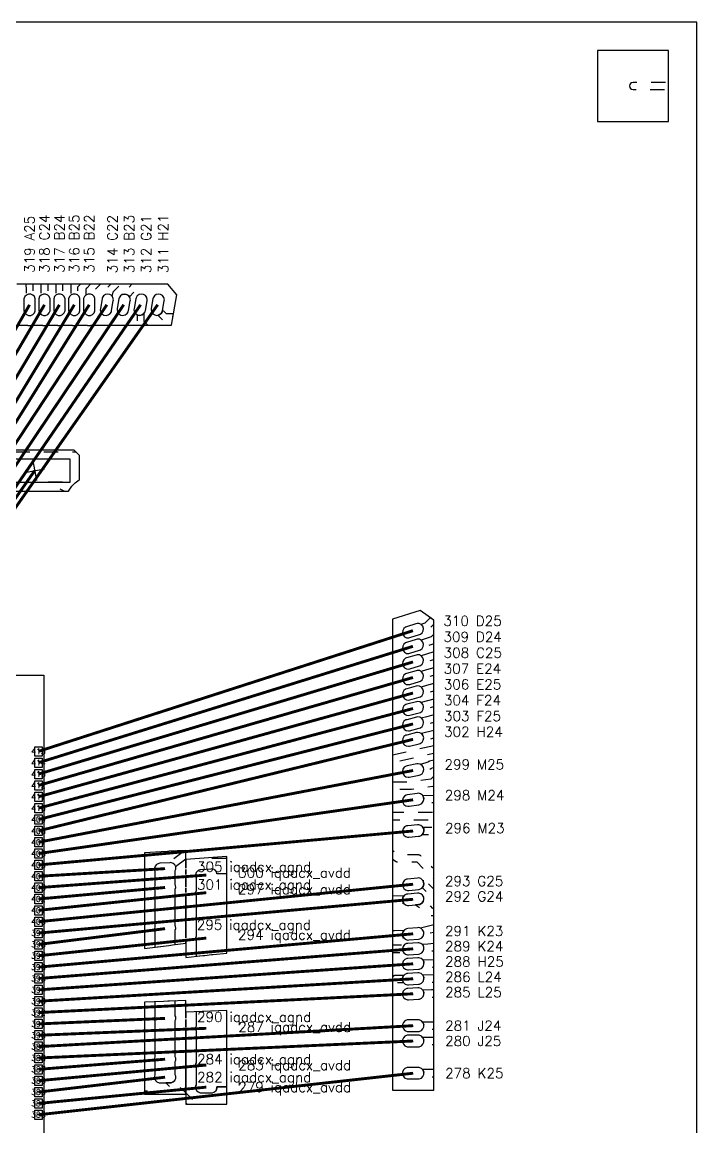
# Model space of a CAD drawing. Extents: x -8.5 to 8.5, y -8.5 to 8.5.
# Drawn here: x 3.75 to 8.5, y 0.72 to 8.5 of the extents above; entities that cross this region are included whole.
import ezdxf
from ezdxf.enums import TextEntityAlignment as Align

# ---------------------------------------------------------------- set-up
doc = ezdxf.new("R2010")
doc.units = 0
doc.header["$MEASUREMENT"] = 0
doc.linetypes.add('DASHED', pattern=[0.03, 0.015, -0.015])
for name, color, linetype in [('COPPER', 40, 'CONTINUOUS'), ('DIE_1', 5, 'CONTINUOUS'), ('DIE_PAD_1', 7, 'CONTINUOUS'), ('DIE_PAD_TEXT_1', 5, 'CONTINUOUS'), ('DIE_TEXT_1', 5, 'CONTINUOUS'), ('FINGER_PAD_1', 7, 'CONTINUOUS'), ('FINGER_TEXT_1', 4, 'CONTINUOUS'), ('RING_7', 3, 'CONTINUOUS'), ('TOPSOLDERMASK', 4, 'CONTINUOUS'), ('WIRE_TIER_1', 3, 'CONTINUOUS'), ('WIRE_TIER_2', 1, 'CONTINUOUS'), ('WIRE_TIER_3', 6, 'CONTINUOUS')]:
    doc.layers.add(name, color=color, linetype=linetype)
doc.styles.add('FONT0', font='romans', dxfattribs={"height": 1})

# ---------------------------------------------------------------- blocks, each defined once
blk = doc.blocks.new('FINGER-100X250OBR_1')
at = {"layer": 'FINGER_PAD_1', "flags": 128}
blk.add_lwpolyline([(0.00795, 0.07499), (-0.00795, 0.07499), (-0.02265, 0.0689), (-0.0339, 0.05765), (-0.03999, 0.04295), (-0.04, 0.035), (-0.04, -0.035), (-0.03999, -0.04295), (-0.0339, -0.05765), (-0.02265, -0.0689), (-0.00795, -0.07499), (0.00795, -0.07499), (0.02265, -0.0689), (0.0339, -0.05765), (0.03999, -0.04295), (0.04, -0.035), (0.04, 0.035), (0.03999, 0.04295), (0.0339, 0.05765), (0.02265, 0.0689)], close=True, dxfattribs=at)
blk = doc.blocks.new('WIRE_TIER_1')
at = {"layer": 'WIRE_TIER_1', "flags": 128}
for points in [[(0.04999, 0.04999), (-0.04999, -0.04998)], [(-0.04998, 0.04999), (0.04997, -0.04999)]]:
    blk.add_lwpolyline(points, dxfattribs=at)

msp = doc.modelspace()

# ---------------------------------------------------------------- linework, layer by layer
at = {"layer": 'COPPER', "linetype": 'DASHED', "ltscale": 2, "flags": 128}
for points in [[(8.05, 8.075), (8.05, 8.07499), (8.04044, 8.07309), (8.03233, 8.06767), (8.02691, 8.05956), (8.02501, 8.05), (8.02691, 8.04044), (8.03233, 8.03233), (8.04044, 8.02691), (8.05, 8.02501), (8.05, 8.025), (8.3, 8.025), (8.3, 8.075)], [(3.81196, 6.65352), (3.78834, 6.65351), (3.78551, 6.65294), (3.77516, 6.65293), (3.77519, 6.61352), (3.7752, 6.61331), (3.77523, 6.57508), (3.77755, 6.57741), (3.79225, 6.58351), (3.80815, 6.58352), (3.82286, 6.57744), (3.8252, 6.5751), (3.82517, 6.61333), (3.82518, 6.61352), (3.82517, 6.61371), (3.82514, 6.65298), (3.81475, 6.65297)], [(3.91701, 6.6536), (3.89339, 6.65359), (3.89058, 6.65303), (3.88022, 6.65302), (3.88027, 6.57516), (3.8826, 6.57749), (3.8973, 6.58359), (3.9132, 6.5836), (3.92791, 6.57752), (3.93025, 6.57519), (3.93019, 6.65306), (3.91978, 6.65305)], [(4.02206, 6.65369), (3.99844, 6.65368), (3.9956, 6.65311), (3.98526, 6.6531), (3.98529, 6.61369), (3.98529, 6.61368), (3.98532, 6.57525), (3.98765, 6.57758), (4.00235, 6.58368), (4.01825, 6.58369), (4.03296, 6.57761), (4.0353, 6.57528), (4.03527, 6.6135), (4.03528, 6.61369), (4.03526, 6.61407), (4.03524, 6.65315), (4.02486, 6.65314)], [(4.12711, 6.65377), (4.10349, 6.65376), (4.10066, 6.6532), (4.09167, 6.65319), (4.09139, 6.65241), (4.0908, 6.65003), (4.09044, 6.64761), (4.09032, 6.64516), (4.09033, 6.64495), (4.09038, 6.57533), (4.0927, 6.57766), (4.1074, 6.58376), (4.1233, 6.58377), (4.13801, 6.57769), (4.14035, 6.57535), (4.14031, 6.63482), (4.15873, 6.65324), (4.1299, 6.65322)], [(4.23216, 6.65385), (4.23011, 6.65385), (4.2029, 6.62664), (4.20279, 6.62654), (4.20114, 6.62472), (4.19968, 6.62275), (4.19842, 6.62065), (4.19737, 6.61843), (4.19654, 6.61612), (4.19595, 6.61374), (4.19559, 6.61132), (4.19547, 6.60887), (4.19546, 6.60887), (4.19546, 6.57545), (4.19775, 6.57774), (4.21245, 6.58384), (4.22835, 6.58385), (4.24306, 6.57777), (4.24546, 6.57538), (4.24546, 6.59854), (4.30028, 6.65336), (4.23493, 6.6533)], [(4.44343, 6.65347), (4.37175, 6.65341), (4.34848, 6.63074), (4.34849, 6.63073), (4.34825, 6.63051), (4.3466, 6.62869), (4.34514, 6.62672), (4.34388, 6.62462), (4.34283, 6.6224), (4.342, 6.62009), (4.34145, 6.61787), (4.34144, 6.61787), (4.33912, 6.60661), (4.33913, 6.60661), (4.33913, 6.6066), (4.33912, 6.6066), (4.33373, 6.58043), (4.33414, 6.58072), (4.34966, 6.58418), (4.36532, 6.58143), (4.37875, 6.57289), (4.38219, 6.56798), (4.38807, 6.59653), (4.38807, 6.59654), (4.38808, 6.59654), (4.38885, 6.60029)], [(4.59272, 6.65391), (4.57778, 6.65357), (4.52167, 6.65353), (4.44575, 6.57761), (4.44564, 6.57751), (4.44399, 6.57569), (4.44253, 6.57372), (4.44234, 6.57341), (4.45292, 6.58082), (4.46844, 6.58428), (4.4841, 6.58153), (4.49753, 6.57299), (4.50341, 6.5646)], [(4.73697, 6.47334), (4.73601, 6.46786), (4.73463, 6.46003), (4.72609, 6.4466), (4.71306, 6.43747), (4.70416, 6.43549), (4.73635, 6.4033), (4.73645, 6.40319), (4.73827, 6.40154), (4.74024, 6.40008), (4.74234, 6.39882), (4.74456, 6.39777), (4.74687, 6.39694), (4.74925, 6.39635), (4.75167, 6.39599), (4.75412, 6.39587), (4.75412, 6.39586), (4.80461, 6.39586), (4.81338, 6.44586), (4.76445, 6.44586)], [(4.60747, 6.44898), (4.60589, 6.4465), (4.59286, 6.43737), (4.57734, 6.43391), (4.56168, 6.43666), (4.55748, 6.43933), (4.55748, 6.37972), (4.5576, 6.37727), (4.55796, 6.37485), (4.55855, 6.37247), (4.55938, 6.37016), (4.56043, 6.36794), (4.56169, 6.36584), (4.56258, 6.36464), (4.56715, 6.36464), (4.56907, 6.3643), (4.58465, 6.36465), (4.63284, 6.36469), (4.60746, 6.39007)], [(4.1136, 5.485), (3.10996, 5.485), (3.11584, 5.47912), (3.11766, 5.47747), (3.11963, 5.47601), (3.12173, 5.47475), (3.12395, 5.4737), (3.12626, 5.47287), (3.12864, 5.47228), (3.13106, 5.47192), (3.13351, 5.4718), (4.12681, 5.47179)], [(4.03173, 5.26), (3.92881, 5.26), (4.04581, 5.195), (4.07544, 5.195), (4.07843, 5.20221), (4.09395, 5.22544)], [(6.62245, 4.30449), (6.58449, 4.26653), (6.55608, 4.25736), (6.55904, 4.25585), (6.56935, 4.24373), (6.57423, 4.22858), (6.57294, 4.21274), (6.57143, 4.2098), (6.60556, 4.22081), (6.60555, 4.22083), (6.60746, 4.22151), (6.60968, 4.22256), (6.61178, 4.22382), (6.61375, 4.22528), (6.61557, 4.22693), (6.64711, 4.25847), (6.64711, 4.28653)], [(6.6471, 4.18768), (6.62803, 4.16861), (6.62152, 4.16659), (6.62152, 4.16658), (6.62151, 4.16658), (6.55668, 4.1464), (6.55959, 4.14487), (6.56977, 4.13264), (6.57449, 4.11745), (6.57303, 4.10161), (6.57147, 4.09865), (6.63636, 4.11885), (6.63636, 4.11886), (6.63637, 4.11886), (6.63637, 4.11885), (6.6471, 4.12219)], [(6.6471, 4.06274), (6.59577, 4.04737), (6.59564, 4.04734), (6.59541, 4.04726), (6.55721, 4.03581), (6.56013, 4.03424), (6.57017, 4.0219), (6.57474, 4.00666), (6.57312, 3.99084), (6.57156, 3.98795), (6.61001, 3.99947), (6.61006, 3.99948), (6.61014, 3.9995), (6.61021, 3.99952), (6.64709, 4.01058)], [(6.64709, 3.95125), (6.59627, 3.93662), (6.59627, 3.93661), (6.59626, 3.9366), (6.59626, 3.93661), (6.59612, 3.93657), (6.59592, 3.93652), (6.59581, 3.93648), (6.55776, 3.92553), (6.56064, 3.92394), (6.57056, 3.9115), (6.57496, 3.89621), (6.57318, 3.88042), (6.57156, 3.87749), (6.61007, 3.88858), (6.61007, 3.88859), (6.61008, 3.88859), (6.61008, 3.88858), (6.64709, 3.89924)], [(6.64708, 3.84025), (6.59678, 3.8263), (6.59679, 3.82628), (6.59677, 3.82627), (6.59677, 3.82629), (6.55826, 3.81561), (6.56116, 3.81397), (6.57096, 3.80143), (6.5752, 3.7861), (6.57326, 3.77032), (6.57163, 3.76744), (6.61012, 3.77812), (6.61011, 3.77814), (6.61012, 3.77815), (6.61013, 3.77812), (6.64708, 3.78837)], [(6.64708, 3.72947), (6.55877, 3.70596), (6.56165, 3.70429), (6.57131, 3.69165), (6.5754, 3.67628), (6.5733, 3.66051), (6.57165, 3.65768), (6.64707, 3.67775)], [(6.64707, 3.619), (6.59779, 3.60643), (6.5978, 3.6064), (6.59779, 3.6064), (6.59778, 3.60642), (6.55929, 3.5966), (6.56214, 3.59491), (6.57167, 3.58217), (6.5756, 3.56675), (6.57334, 3.55102), (6.57165, 3.54817), (6.61013, 3.55799), (6.61012, 3.55802), (6.61013, 3.55802), (6.61014, 3.55799), (6.64707, 3.56741)], [(6.64706, 3.50885), (6.55978, 3.48752), (6.56261, 3.4858), (6.57202, 3.47297), (6.57579, 3.45751), (6.57337, 3.4418), (6.57165, 3.43896), (6.64706, 3.4574)], [(6.64706, 3.40249), (6.35705, 3.33544), (6.35704, 3.28415), (6.64705, 3.3512)], [(6.64705, 3.29983), (6.61679, 3.29283), (6.6168, 3.29281), (6.61516, 3.2924), (6.61285, 3.29157), (6.61063, 3.29052), (6.60853, 3.28926), (6.60656, 3.2878), (6.6051, 3.28648), (6.55401, 3.27057), (6.56484, 3.26322), (6.57358, 3.24993), (6.57657, 3.23431), (6.57457, 3.22464), (6.62552, 3.2405), (6.62563, 3.24053), (6.62578, 3.24058), (6.6258, 3.24059), (6.62794, 3.24136), (6.63016, 3.24241), (6.63226, 3.24367), (6.63423, 3.24513), (6.63487, 3.24571), (6.64705, 3.24853)], [(6.64704, 3.18701), (6.6261, 3.16606), (6.48407, 3.14645), (6.35704, 3.14644), (6.35703, 3.09646), (6.48573, 3.09645), (6.48573, 3.09646), (6.48818, 3.09658), (6.48914, 3.09672), (6.48914, 3.0967), (6.64122, 3.11769), (6.64122, 3.11772), (6.64269, 3.11794), (6.64507, 3.11853), (6.64704, 3.11924)], [(6.64703, 3.05247), (6.56934, 3.04942), (6.57476, 3.04028), (6.57702, 3.02454), (6.57309, 3.00912), (6.56569, 2.99924), (6.64703, 3.00244)], [(6.35702, 2.93161), (6.35701, 2.88161), (6.64702, 2.88162), (6.64703, 2.9316)], [(6.5706, 2.82653), (6.57584, 2.81654), (6.57727, 2.8007), (6.57254, 2.78551), (6.56509, 2.77657), (6.6469, 2.77621), (6.64702, 2.77609), (6.64702, 2.80021), (6.64733, 2.80318), (6.64702, 2.80665), (6.64702, 2.82619)], [(4.89818, 2.66114), (4.89818, 2.66113), (4.89573, 2.66101), (4.89331, 2.66065), (4.89093, 2.66006), (4.88862, 2.65923), (4.8864, 2.65818), (4.8843, 2.65692), (4.88288, 2.65587), (4.88287, 2.65589), (4.78284, 2.57837), (4.78747, 2.57865), (4.79541, 2.57912), (4.81045, 2.57393), (4.82235, 2.56337), (4.82858, 2.55057), (4.89988, 2.60584), (4.89988, 2.66114)], [(6.357, 2.66303), (6.357, 2.60344), (6.381, 2.58785), (6.38101, 2.58786), (6.38283, 2.58677), (6.38505, 2.58572), (6.38736, 2.58489), (6.38974, 2.5843), (6.39216, 2.58394), (6.39461, 2.58382), (6.52679, 2.58381), (6.63942, 2.47117), (6.63943, 2.47116), (6.64699, 2.4636), (6.647, 2.53427), (6.55489, 2.62637), (6.55479, 2.62648), (6.55297, 2.62813), (6.551, 2.62959), (6.5489, 2.63085), (6.54668, 2.6319), (6.54437, 2.63273), (6.54199, 2.63332), (6.53957, 2.63368), (6.53712, 2.6338), (6.53712, 2.63381), (6.402, 2.6338)], [(5.1898, 2.62262), (5.03688, 2.61114), (5.1898, 2.61115)], [(6.57778, 2.45171), (6.57049, 2.45171), (6.57566, 2.44207), (6.57724, 2.42625), (6.57264, 2.41102), (6.56502, 2.40171), (6.56745, 2.40171), (6.60499, 2.36417), (6.6051, 2.36407), (6.64728, 2.32187), (6.64731, 2.32217), (6.64699, 2.32575), (6.64699, 2.39284), (6.64043, 2.3994), (6.64033, 2.39951), (6.59555, 2.44427), (6.59545, 2.44438), (6.59363, 2.44603), (6.59166, 2.44749), (6.58956, 2.44875), (6.58734, 2.4498), (6.58503, 2.45063), (6.58265, 2.45122), (6.58023, 2.45158), (6.57778, 2.4517)], [(6.43703, 2.34426), (6.35698, 2.34223), (6.35698, 2.32532), (6.35637, 2.31961), (6.35698, 2.31289), (6.35698, 2.29223), (6.43419, 2.29418), (6.42787, 2.30622), (6.42644, 2.32206), (6.43118, 2.33725)], [(6.57307, 2.30637), (6.5725, 2.30453), (6.56231, 2.29232), (6.54822, 2.28493), (6.54029, 2.28421), (6.51715, 2.28212), (6.58901, 2.23787), (6.61276, 2.21413), (6.61278, 2.2141), (6.62089, 2.20868), (6.63045, 2.20678), (6.63045, 2.20677), (6.64698, 2.20677), (6.64698, 2.25677), (6.64078, 2.25677), (6.6223, 2.27526), (6.61748, 2.27848), (6.61772, 2.27887)], [(6.64698, 2.14157), (6.55405, 2.11714), (6.55625, 2.11645), (6.56845, 2.10624), (6.57582, 2.09214), (6.57723, 2.0763), (6.57561, 2.07114), (6.64697, 2.0899)], [(6.43705, 2.10103), (6.37139, 2.09947), (6.35696, 2.09947), (6.35696, 2.08206), (6.35636, 2.07648), (6.35696, 2.06973), (6.35696, 2.04949), (6.37197, 2.04949), (6.37256, 2.04952), (6.37256, 2.04949), (6.43414, 2.05096), (6.42784, 2.06302), (6.42643, 2.07886), (6.4312, 2.09404)], [(6.35696, 1.99686), (6.35696, 1.97705), (6.35638, 1.97215), (6.35696, 1.9649), (6.35696, 1.94686), (6.4334, 1.94687), (6.42772, 1.95801), (6.42647, 1.97386), (6.43138, 1.98899), (6.43808, 1.99685)], [(6.64696, 2.00843), (6.60469, 2.00508), (6.60471, 2.00477), (6.6047, 2.00476), (6.60468, 2.00507), (6.56624, 2.00203), (6.56875, 1.99989), (6.57598, 1.98571), (6.57723, 1.96986), (6.57232, 1.95473), (6.57016, 1.95219), (6.60861, 1.95524), (6.60859, 1.95555), (6.6086, 1.95556), (6.60862, 1.95524), (6.64696, 1.95828), (6.64696, 1.96853), (6.64732, 1.97157), (6.64696, 1.97606)], [(6.64696, 1.89393), (6.5696, 1.89249), (6.57613, 1.87936), (6.57724, 1.86349), (6.57218, 1.84841), (6.567, 1.84245), (6.64696, 1.84394), (6.64696, 1.86153), (6.64733, 1.86446), (6.64696, 1.86986)], [(6.43658, 1.78459), (6.37573, 1.78362), (6.37573, 1.7836), (6.37367, 1.7835), (6.37125, 1.78314), (6.36887, 1.78255), (6.36656, 1.78172), (6.36434, 1.78067), (6.36224, 1.77941), (6.36027, 1.77795), (6.35845, 1.7763), (6.35835, 1.77619), (6.35694, 1.77478), (6.35694, 1.76746), (6.35644, 1.76381), (6.35694, 1.75542), (6.35694, 1.70412), (6.38662, 1.7338), (6.43414, 1.73457), (6.42749, 1.74824), (6.42654, 1.76411), (6.43175, 1.77915)], [(6.64695, 1.78798), (6.56962, 1.78674), (6.57627, 1.77306), (6.57722, 1.75719), (6.57201, 1.74215), (6.56718, 1.7367), (6.64695, 1.73799), (6.64695, 1.7548), (6.64732, 1.75749), (6.64695, 1.76368)], [(6.64694, 1.68187), (6.63185, 1.68187), (6.63152, 1.68185), (6.63152, 1.68187), (6.56965, 1.68104), (6.5764, 1.66681), (6.57719, 1.65093), (6.57184, 1.63594), (6.56739, 1.63102), (6.63217, 1.63189), (6.64694, 1.63189), (6.64694, 1.64822), (6.64729, 1.65057), (6.64694, 1.6575)], [(6.64693, 1.45548), (6.56848, 1.45548), (6.57082, 1.45314), (6.57691, 1.43844), (6.57691, 1.42254), (6.57082, 1.40784), (6.56848, 1.4055), (6.64693, 1.4055)], [(6.64692, 1.34749), (6.56848, 1.34749), (6.57082, 1.34515), (6.57691, 1.33045), (6.57691, 1.31455), (6.57082, 1.29985), (6.56848, 1.29751), (6.64692, 1.29751)], [(6.64691, 1.12058), (6.56846, 1.12058), (6.5708, 1.11824), (6.57689, 1.10354), (6.57689, 1.08764), (6.5708, 1.07294), (6.56846, 1.0706), (6.64691, 1.0706)], [(4.81844, 1.03946), (4.81265, 1.03367), (4.79795, 1.02758), (4.79, 1.02757), (4.75966, 1.02757), (4.83966, 0.94757), (4.9, 0.94757), (4.9, 0.95791)], [(4.61, 0.96863), (4.61, 0.94757), (4.70742, 0.94757), (4.68444, 0.96293), (4.65574, 0.96863)], [(4.9, 0.9579), (4.9, 0.88724), (4.90967, 0.87757), (4.98033, 0.87757)], [(5.19, 1), (5.11999, 1), (5.11999, 0.98962), (5.1139, 0.97492), (5.11155, 0.97257), (5.19, 0.97257)]]:
    msp.add_lwpolyline(points, close=True, dxfattribs=at)
at = {"layer": 'DIE_1', "flags": 128}
msp.add_lwpolyline([(-3.9, -3.9), (-3.9, 3.9), (3.9, 3.9), (3.9, -3.9)], close=True, dxfattribs=at)
at = {"layer": 'DIE_PAD_1', "flags": 128}
for points in [[(3.83625, 3.3297), (3.83625, 3.3957), (3.88925, 3.3957), (3.88925, 3.3297)], [(3.83625, 3.2497), (3.83625, 3.3157), (3.88925, 3.3157), (3.88925, 3.2497)], [(3.83625, 3.1697), (3.83625, 3.2357), (3.88925, 3.2357), (3.88925, 3.1697)], [(3.83625, 3.0897), (3.83625, 3.1557), (3.88925, 3.1557), (3.88925, 3.0897)], [(3.83625, 3.0097), (3.83625, 3.0757), (3.88925, 3.0757), (3.88925, 3.0097)], [(3.83625, 2.9297), (3.83625, 2.9957), (3.88925, 2.9957), (3.88925, 2.9297)], [(3.83625, 2.8497), (3.83625, 2.9157), (3.88925, 2.9157), (3.88925, 2.8497)], [(3.83625, 2.7697), (3.83625, 2.8357), (3.88925, 2.8357), (3.88925, 2.7697)], [(3.83625, 2.6897), (3.83625, 2.7557), (3.88925, 2.7557), (3.88925, 2.6897)], [(3.83625, 2.6097), (3.83625, 2.6757), (3.88925, 2.6757), (3.88925, 2.6097)], [(3.83625, 2.5297), (3.83625, 2.5957), (3.88925, 2.5957), (3.88925, 2.5297)], [(3.83625, 2.4497), (3.83625, 2.5157), (3.88925, 2.5157), (3.88925, 2.4497)], [(3.83625, 2.3697), (3.83625, 2.4357), (3.88925, 2.4357), (3.88925, 2.3697)], [(3.83625, 2.2897), (3.83625, 2.3557), (3.88925, 2.3557), (3.88925, 2.2897)], [(3.83625, 2.2097), (3.83625, 2.2757), (3.88925, 2.2757), (3.88925, 2.2097)], [(3.83625, 2.1297), (3.83625, 2.1957), (3.88925, 2.1957), (3.88925, 2.1297)], [(3.83625, 2.0497), (3.83625, 2.1157), (3.88925, 2.1157), (3.88925, 2.0497)], [(3.83625, 1.9697), (3.83625, 2.0357), (3.88925, 2.0357), (3.88925, 1.9697)], [(3.83625, 1.8897), (3.83625, 1.9557), (3.88925, 1.9557), (3.88925, 1.8897)], [(3.83625, 1.8097), (3.83625, 1.8757), (3.88925, 1.8757), (3.88925, 1.8097)], [(3.83625, 1.7297), (3.83625, 1.7957), (3.88925, 1.7957), (3.88925, 1.7297)], [(3.83625, 1.6497), (3.83625, 1.7157), (3.88925, 1.7157), (3.88925, 1.6497)], [(3.83625, 1.5697), (3.83625, 1.6357), (3.88925, 1.6357), (3.88925, 1.5697)], [(3.83625, 1.4897), (3.83625, 1.5557), (3.88925, 1.5557), (3.88925, 1.4897)], [(3.83625, 1.4097), (3.83625, 1.4757), (3.88925, 1.4757), (3.88925, 1.4097)], [(3.83625, 1.3297), (3.83625, 1.3957), (3.88925, 1.3957), (3.88925, 1.3297)], [(3.83625, 1.2497), (3.83625, 1.3157), (3.88925, 1.3157), (3.88925, 1.2497)], [(3.83625, 1.1697), (3.83625, 1.2357), (3.88925, 1.2357), (3.88925, 1.1697)], [(3.83625, 1.0897), (3.83625, 1.1557), (3.88925, 1.1557), (3.88925, 1.0897)], [(3.83625, 1.0097), (3.83625, 1.0757), (3.88925, 1.0757), (3.88925, 1.0097)], [(3.83625, 0.9297), (3.83625, 0.9957), (3.88925, 0.9957), (3.88925, 0.9297)], [(3.83625, 0.8497), (3.83625, 0.9157), (3.88925, 0.9157), (3.88925, 0.8497)], [(3.83625, 0.7697), (3.83625, 0.8357), (3.88925, 0.8357), (3.88925, 0.7697)]]:
    msp.add_lwpolyline(points, close=True, dxfattribs=at)
at = {"layer": 'DIE_TEXT_1'}
msp.add_lwpolyline([(-8.5, -8.5), (8.5, -8.5), (8.5, 8.5), (-8.5, 8.5), (-8.5, -8.5)], dxfattribs=at)
at = {"layer": 'FINGER_PAD_1', "flags": 128}
for points in [[(4.79541, 2.57912), (4.78747, 2.57865), (4.71759, 2.57443), (4.70966, 2.57394), (4.69536, 2.56698), (4.6848, 2.55508), (4.67961, 2.54004), (4.68057, 2.52417), (4.68329, 2.51858), (4.68329, 2.41726), (4.67946, 2.40496), (4.6809, 2.38912), (4.68329, 2.38457), (4.68329, 2.12676), (4.67933, 2.1124), (4.6813, 2.09662), (4.68329, 2.09312), (4.68329, 1.98395), (4.78071, 1.9961), (4.79437, 1.9978), (4.80609, 1.99926), (4.80611, 1.99927), (4.82664, 2.00183), (4.82663, 2.10246), (4.83013, 2.11516), (4.82816, 2.13094), (4.82662, 2.13364), (4.8266, 2.39096), (4.83026, 2.4027), (4.82882, 2.41854), (4.8266, 2.42277), (4.82659, 2.52254), (4.83027, 2.5332), (4.82931, 2.54907), (4.82235, 2.56337), (4.81045, 2.57393)], [(5.08474, 2.5345), (5.07681, 2.53391), (5.00701, 2.52867), (4.99908, 2.52807), (4.98488, 2.5209), (4.9745, 2.50884), (4.96953, 2.49373), (4.97072, 2.47787), (4.97329, 2.47278), (4.97329, 2.3806), (4.9694, 2.36748), (4.97107, 2.35167), (4.97329, 2.34758), (4.97329, 2.06064), (4.96941, 2.04755), (4.97108, 2.03174), (4.97329, 2.02767), (4.97329, 1.9193), (5.02077, 1.92431), (5.02973, 1.92525), (5.03505, 1.92582), (5.08225, 1.93079), (5.09353, 1.93198), (5.18981, 1.94213), (5.18981, 2.04612), (5.19025, 2.05093), (5.18981, 2.05512), (5.1898, 2.36611), (5.19024, 2.37086), (5.1898, 2.375), (5.1898, 2.48583), (5.19037, 2.49047), (5.1898, 2.49803), (5.1898, 2.5), (5.11945, 2.5), (5.11908, 2.50495), (5.11191, 2.51915), (5.09985, 2.52953)], [(4.82667, 1.60508), (4.7865, 1.60332), (4.78648, 1.60332), (4.77468, 1.60281), (4.74411, 1.60146), (4.68329, 1.5988), (4.68329, 1.49637), (4.6797, 1.4865), (4.6804, 1.47061), (4.68329, 1.46441), (4.68329, 1.21013), (4.68001, 1.20221), (4.68001, 1.18631), (4.68329, 1.17839), (4.68329, 1.08344), (4.68001, 1.07552), (4.68001, 1.05962), (4.6861, 1.04492), (4.69735, 1.03367), (4.71205, 1.02758), (4.72, 1.02757), (4.79, 1.02757), (4.79795, 1.02758), (4.81265, 1.03367), (4.8239, 1.04492), (4.82999, 1.05962), (4.82999, 1.07552), (4.82671, 1.08344), (4.8267, 1.17837), (4.82999, 1.18631), (4.82999, 1.20221), (4.8267, 1.21015), (4.82668, 1.46737), (4.83024, 1.47716), (4.82954, 1.49305), (4.82668, 1.4992)], [(5.19001, 1.53799), (4.97329, 1.52901), (4.97329, 1.42642), (4.96973, 1.41672), (4.97039, 1.40083), (4.97329, 1.39456), (4.97329, 1.16893), (4.97001, 1.16101), (4.97001, 1.14511), (4.97329, 1.13719), (4.97329, 1.01344), (4.97001, 1.00552), (4.97001, 0.98962), (4.9761, 0.97492), (4.98735, 0.96367), (5.00205, 0.95758), (5.01, 0.95757), (5.08, 0.95757), (5.08795, 0.95758), (5.10265, 0.96367), (5.1139, 0.97492), (5.11999, 0.98962), (5.11999, 1), (5.19, 1), (5.19001, 1.40397), (5.19034, 1.40609), (5.19001, 1.414)]]:
    msp.add_lwpolyline(points, close=True, dxfattribs=at)
at = {"layer": 'RING_7', "flags": 128}
msp.add_lwpolyline([(4.08666, 5.42), (-4.5296, 5.42), (-5.42, 4.5296), (-5.42, 3.20407), (-5.26, 3.20407), (-5.26, 4.46333), (-4.46333, 5.26), (4.08666, 5.26)], close=True, dxfattribs=at)
at = {"layer": 'TOPSOLDERMASK', "flags": 128}
for points in [[(8.3, 8.3), (7.8, 8.3), (7.8, 7.8), (8.3, 7.8)], [(6.55194, 4.35585), (6.35711, 4.29303), (6.3571, 4.21609), (6.35608, 4.20339), (6.3571, 4.19456), (6.3571, 4.10563), (6.35608, 4.09455), (6.3571, 4.08492), (6.35709, 3.99574), (6.3561, 3.98604), (6.35709, 3.97561), (6.35708, 3.88631), (6.35613, 3.87786), (6.35708, 3.8666), (6.35708, 3.77717), (6.35619, 3.76995), (6.35707, 3.75804), (6.35707, 3.66868), (6.35623, 3.6624), (6.35707, 3.64933), (6.35706, 3.56035), (6.35631, 3.55513), (6.35706, 3.5412), (6.35705, 3.45251), (6.35638, 3.44815), (6.35705, 3.43257), (6.35704, 3.23635), (6.35697, 3.23601), (6.3568, 3.21238), (6.35704, 3.21114), (6.35703, 3.02318), (6.35647, 3.01286), (6.35702, 3.009), (6.35701, 2.8062), (6.35641, 2.80052), (6.35701, 2.79389), (6.35699, 2.4304), (6.35637, 2.42404), (6.35699, 2.41788), (6.35698, 2.32532), (6.35637, 2.31961), (6.35698, 2.31289), (6.35696, 2.08206), (6.35636, 2.07648), (6.35696, 2.06973), (6.35696, 1.97705), (6.35638, 1.97215), (6.35696, 1.9649), (6.35695, 1.87221), (6.35641, 1.86798), (6.35695, 1.86019), (6.35694, 1.76746), (6.35644, 1.76381), (6.35694, 1.75542), (6.35694, 1.66271), (6.35649, 1.65969), (6.35693, 1.65079), (6.35689, 0.97559), (6.6469, 0.97559), (6.64694, 1.64822), (6.64729, 1.65057), (6.64694, 1.6575), (6.64695, 1.7548), (6.64732, 1.75749), (6.64695, 1.76368), (6.64696, 1.86153), (6.64733, 1.86446), (6.64696, 1.86986), (6.64696, 1.96853), (6.64732, 1.97157), (6.64696, 1.97606), (6.64697, 2.07562), (6.6473, 2.07868), (6.64697, 2.08238), (6.64699, 2.31913), (6.64731, 2.32217), (6.64699, 2.32575), (6.64699, 2.42651), (6.64727, 2.42938), (6.64699, 2.43216), (6.64702, 2.80021), (6.64733, 2.80318), (6.64702, 2.80665), (6.64711, 4.28653)], [(4.89988, 2.66559), (4.78446, 2.65862), (4.78444, 2.65862), (4.77265, 2.65791), (4.72776, 2.65519), (4.61, 2.64808), (4.61, 2.54332), (4.6095, 2.53966), (4.61, 2.53141), (4.61, 2.40816), (4.6094, 2.4025), (4.61, 2.39587), (4.61, 2.116), (4.60939, 2.10759), (4.61, 2.10269), (4.61, 1.97481), (4.78071, 1.9961), (4.79437, 1.9978), (4.80609, 1.99926), (4.80611, 1.99927), (4.89988, 2.01096), (4.89988, 2.03942), (4.90001, 2.03821), (4.90001, 1.91158), (5.02077, 1.92431), (5.02973, 1.92525), (5.03505, 1.92582), (5.08225, 1.93079), (5.09353, 1.93198), (5.18981, 1.94213), (5.18981, 2.04612), (5.19025, 2.05093), (5.18981, 2.05512), (5.1898, 2.36611), (5.19024, 2.37086), (5.1898, 2.375), (5.1898, 2.48583), (5.19037, 2.49047), (5.1898, 2.49803), (5.1898, 2.62262), (4.9, 2.60087), (4.9, 2.53983), (4.89988, 2.54183)], [(4.89988, 2.52992), (4.89988, 2.49603), (4.9, 2.49702), (4.9, 2.53081)], [(4.89988, 2.41002), (4.9, 2.40866), (4.9, 2.48474), (4.89988, 2.48636)], [(4.89988, 2.40101), (4.89988, 2.36945), (4.9, 2.37079), (4.9, 2.40217)], [(4.89988, 2.1215), (4.90001, 2.12048), (4.9, 2.35809), (4.89988, 2.35926)], [(4.89988, 2.11735), (4.89988, 2.04941), (4.90001, 2.0508), (4.90001, 2.1191)], [(4.9, 1.60828), (4.7865, 1.60332), (4.78648, 1.60332), (4.77468, 1.60281), (4.74411, 1.60146), (4.61, 1.5956), (4.61, 1.48987), (4.6096, 1.48726), (4.61, 1.47809), (4.61, 0.94757), (4.9, 0.94757), (4.9, 1.40859), (4.90001, 1.40839), (4.9, 0.87757), (5.19, 0.87757), (5.19001, 1.40397), (5.19034, 1.40609), (5.19001, 1.414), (5.19001, 1.53799), (4.90001, 1.52597), (4.90001, 1.48398), (4.9, 1.48419)], [(4.9, 1.47418), (4.9, 1.42008), (4.90001, 1.42013), (4.90001, 1.47424)]]:
    msp.add_lwpolyline(points, close=True, dxfattribs=at)
for points in [[(3.70966, 6.36395), (3.78606, 6.36402), (3.78856, 6.36352), (3.81218, 6.36353), (3.81472, 6.36404), (3.89109, 6.3641), (3.89361, 6.3636), (3.91723, 6.36361), (3.91979, 6.36412), (3.99617, 6.36418), (3.99866, 6.36369), (4.02228, 6.3637), (4.02481, 6.3642), (4.10121, 6.36427), (4.10371, 6.36377), (4.12733, 6.36378), (4.12988, 6.36429), (4.20624, 6.36435), (4.20876, 6.36385), (4.23238, 6.36386), (4.23494, 6.36437), (4.32921, 6.36445), (4.33113, 6.36411), (4.34676, 6.36446), (4.44802, 6.36454), (4.44991, 6.36421), (4.46528, 6.36455), (4.56715, 6.36464), (4.56907, 6.3643), (4.58465, 6.36465), (4.68738, 6.36473), (4.68927, 6.3644), (4.70464, 6.36474), (4.79916, 6.36482), (4.83675, 6.579), (4.77395, 6.65373), (4.71832, 6.65369), (4.71607, 6.65408), (4.69778, 6.65367), (4.59809, 6.65359), (4.59587, 6.65398), (4.57778, 6.65357), (4.47896, 6.6535), (4.47671, 6.65389), (4.45841, 6.65348), (4.36015, 6.6534), (4.35793, 6.65379), (4.33989, 6.65339), (4.23493, 6.6533), (4.23216, 6.65385), (4.20854, 6.65384), (4.20573, 6.65328), (4.1299, 6.65322), (4.12711, 6.65377), (4.10349, 6.65376), (4.10066, 6.6532), (4.02486, 6.65314), (4.02206, 6.65369), (3.99844, 6.65368), (3.9956, 6.65311), (3.91978, 6.65305), (3.91701, 6.6536), (3.89339, 6.65359), (3.89058, 6.65303), (3.81475, 6.65297), (3.81196, 6.65352), (3.78834, 6.65351), (3.78551, 6.65294), (3.70972, 6.65288)], [(0.82566, 5.195), (4.07544, 5.195), (4.07843, 5.20221), (4.09758, 5.23087), (4.12196, 5.25525), (4.15062, 5.2744), (4.15166, 5.27483), (4.15166, 5.44694), (4.1136, 5.485), (2.72349, 5.485)]]:
    msp.add_lwpolyline(points, dxfattribs=at)
at = {"layer": 'WIRE_TIER_1', "const_width": 0.0203}
for points in [[(2.80694, 3.8605), (3.83626, 5.34)], [(3.86275, 2.4827), (4.75494, 2.53662)], [(3.86275, 2.4027), (5.0449, 2.49141)], [(3.86275, 2.3227), (4.75486, 2.40383)], [(3.86275, 2.2427), (5.04481, 2.36743)], [(3.86275, 2.0027), (4.75473, 2.11378)], [(3.86275, 1.9227), (5.04482, 2.0475)], [(3.86275, 1.4427), (4.75497, 1.48183)], [(3.86275, 1.3627), (5.04498, 1.41187)], [(3.86275, 1.1227), (4.755, 1.19426)], [(3.86275, 1.0427), (5.045, 1.15306)], [(3.86275, 0.9627), (4.755, 1.06757)], [(3.86275, 0.8827), (5.045, 0.99757)]]:
    msp.add_lwpolyline(points, dxfattribs=at)
at = {"layer": 'WIRE_TIER_2', "const_width": 0.0203}
for points in [[(2.56694, 3.8605), (4.22046, 6.50885)], [(3.86275, 3.3627), (6.50042, 4.21315)], [(3.86275, 3.2827), (6.50052, 4.10279)], [(3.86275, 3.2027), (6.50062, 3.99278)], [(3.86275, 3.1227), (6.50071, 3.8831)], [(3.86275, 3.0427), (6.50081, 3.77374)], [(3.86275, 2.9627), (6.50089, 3.66469)], [(3.86275, 2.8827), (6.50098, 3.55593)], [(3.86275, 2.8027), (6.50106, 3.44744)], [(3.86275, 2.7227), (6.50142, 3.22803)], [(3.86275, 2.6427), (6.50167, 3.02174)], [(3.86275, 2.5627), (6.50187, 2.80185)], [(3.86275, 2.1627), (6.50182, 2.42671)], [(3.86275, 2.0827), (6.50184, 2.32089)], [(3.86275, 1.8427), (6.50183, 2.07758)], [(3.86275, 1.7627), (6.50185, 1.97186)], [(3.86275, 1.6827), (6.50187, 1.86622)], [(3.86275, 1.6027), (6.50188, 1.76065)], [(3.86275, 1.5227), (6.50189, 1.65513)], [(3.86275, 1.2827), (6.50192, 1.43049)], [(3.86275, 1.2027), (6.50192, 1.3225)], [(3.86275, 0.8027), (6.5019, 1.09559)]]:
    msp.add_lwpolyline(points, dxfattribs=at)
at = {"layer": 'WIRE_TIER_3', "const_width": 0.0203}
for points in [[(2.20694, 3.7455), (3.80026, 6.50852)], [(2.28694, 3.7455), (3.90531, 6.5086)], [(2.36694, 3.7455), (4.01036, 6.50869)], [(2.44694, 3.7455), (4.11541, 6.50877)], [(2.52694, 3.7455), (4.34453, 6.50895)], [(2.60694, 3.7455), (4.46331, 6.50905)], [(2.68694, 3.7455), (4.58247, 6.50914)], [(2.76694, 3.7455), (4.70267, 6.50924)]]:
    msp.add_lwpolyline(points, dxfattribs=at)

# ---------------------------------------------------------------- block references
at = {"layer": 'FINGER_PAD_1'}
for p, rotation in [((3.80026, 6.50852), 0.046), ((3.90531, 6.5086), 0.046), ((4.01036, 6.50869), 0.046), ((4.11541, 6.50877), 0.046), ((4.22046, 6.50885), 0.046), ((4.34453, 6.50895), 350.046), ((4.46331, 6.50905), 350.046), ((4.58247, 6.50914), 350.046), ((4.70267, 6.50924), 350.046), ((6.50042, 4.21315), 287.871), ((6.50052, 4.10279), 287.271), ((6.50062, 3.99278), 286.674), ((6.50071, 3.8831), 286.08), ((6.50081, 3.77374), 285.489), ((6.50089, 3.66469), 284.901), ((6.50098, 3.55593), 284.315), ((6.50106, 3.44744), 283.733), ((6.50142, 3.22803), 280.842), ((6.50167, 3.02174), 278.174), ((6.50187, 2.80185), 275.178), ((6.50182, 2.42671), 275.713), ((6.50184, 2.32089), 275.157), ((6.50183, 2.07758), 275.086), ((6.50185, 1.97186), 274.532), ((6.50187, 1.86622), 273.9780000000001), ((6.50188, 1.76065), 273.425), ((6.50189, 1.65513), 272.873), ((6.50192, 1.43049), 269.996), ((6.50192, 1.3225), 269.996), ((6.5019, 1.09559), 269.996)]:
    msp.add_blockref('FINGER-100X250OBR_1', p, dxfattribs=dict(at, rotation=rotation))
at = {"layer": 'WIRE_TIER_1', "rotation": 55.173}
msp.add_blockref('WIRE_TIER_1', (3.83626, 5.34), dxfattribs=at)

# ---------------------------------------------------------------- texts
at = {"layer": 'DIE_PAD_TEXT_1', "style": 'FONT0'}
for s, p in [('415', (3.86275, 3.3627)), ('414', (3.86275, 3.2827)), ('413', (3.86275, 3.2027)), ('412', (3.86275, 3.1227)), ('411', (3.86275, 3.0427)), ('410', (3.86275, 2.9627)), ('409', (3.86275, 2.8827)), ('408', (3.86275, 2.8027)), ('407', (3.86275, 2.7227)), ('406', (3.86275, 2.6427)), ('405', (3.86275, 2.5627)), ('404', (3.86275, 2.4827)), ('403', (3.86275, 2.4027)), ('402', (3.86275, 2.3227)), ('401', (3.86275, 2.2427)), ('400', (3.86275, 2.1627)), ('399', (3.86275, 2.0827)), ('398', (3.86275, 2.0027)), ('397', (3.86275, 1.9227)), ('396', (3.86275, 1.8427)), ('395', (3.86275, 1.7627)), ('394', (3.86275, 1.6827)), ('393', (3.86275, 1.6027)), ('392', (3.86275, 1.5227)), ('391', (3.86275, 1.4427)), ('390', (3.86275, 1.3627)), ('389', (3.86275, 1.2827)), ('388', (3.86275, 1.2027)), ('387', (3.86275, 1.1227)), ('386', (3.86275, 1.0427)), ('385', (3.86275, 0.9627)), ('384', (3.86275, 0.8827)), ('383', (3.86275, 0.8027))]:
    msp.add_text(s, height=0.0396, dxfattribs=at).set_placement(p, align=Align.MIDDLE_CENTER)
at = {"layer": 'FINGER_TEXT_1', "style": 'FONT0'}
for s, p in [('319 A25', (3.80007, 6.73351)), ('318 C24', (3.90512, 6.73359)), ('317 B24', (4.01017, 6.73368)), ('316 B25', (4.11522, 6.73376)), ('315 B22', (4.22027, 6.73384)), ('314 C22', (4.38342, 6.73055)), ('313 B23', (4.5022, 6.73065)), ('312 G21', (4.62136, 6.73074)), ('311 H21', (4.74156, 6.73084))]:
    msp.add_text(s, height=0.07, rotation=90, dxfattribs=at).set_placement(p, align=Align.MIDDLE_LEFT)
for s, p in [('310 D25', (6.71456, 4.28219)), ('309 D24', (6.71537, 4.16958)), ('308 C25', (6.71616, 4.05732)), ('307 E24', (6.71691, 3.94539)), ('306 E25', (6.71763, 3.83384)), ('304 F24', (6.71831, 3.72255)), ('303 F25', (6.71899, 3.61154)), ('302 H24', (6.71962, 3.50086)), ('299 M25', (6.72241, 3.27032)), ('298 M24', (6.72437, 3.05375)), ('296 M23', (6.72595, 2.82216)), ('305 iqadcx_agnd', (4.97953, 2.55018)), ('300 iqadcx_avdd', (5.26926, 2.50825)), ('301 iqadcx_agnd', (4.97893, 2.4242)), ('297 iqadcx_avdd', (5.26857, 2.39102)), ('293 G25', (6.7257, 2.44907)), ('292 G24', (6.72592, 2.34113)), ('295 iqadcx_agnd', (4.978, 2.14161)), ('294 iqadcx_avdd', (5.26858, 2.07109)), ('291 K23', (6.72594, 2.0975)), ('289 K24', (6.72614, 1.98966)), ('288 H25', (6.72633, 1.88183)), ('286 L24', (6.72648, 1.77408)), ('285 L25', (6.72661, 1.66637)), ('290 iqadcx_agnd', (4.97975, 1.49166)), ('287 iqadcx_avdd', (5.26978, 1.42119)), ('281 J24', (6.72691, 1.43049)), ('280 J25', (6.72691, 1.3225)), ('284 iqadcx_agnd', (4.97999, 1.19426)), ('283 iqadcx_avdd', (5.26999, 1.15306)), ('282 iqadcx_agnd', (4.97999, 1.06757)), ('278 K25', (6.72689, 1.09559)), ('279 iqadcx_avdd', (5.26999, 0.99757))]:
    msp.add_text(s, height=0.07, dxfattribs=at).set_placement(p, align=Align.MIDDLE_LEFT)

doc.saveas('drawing.dxf')
